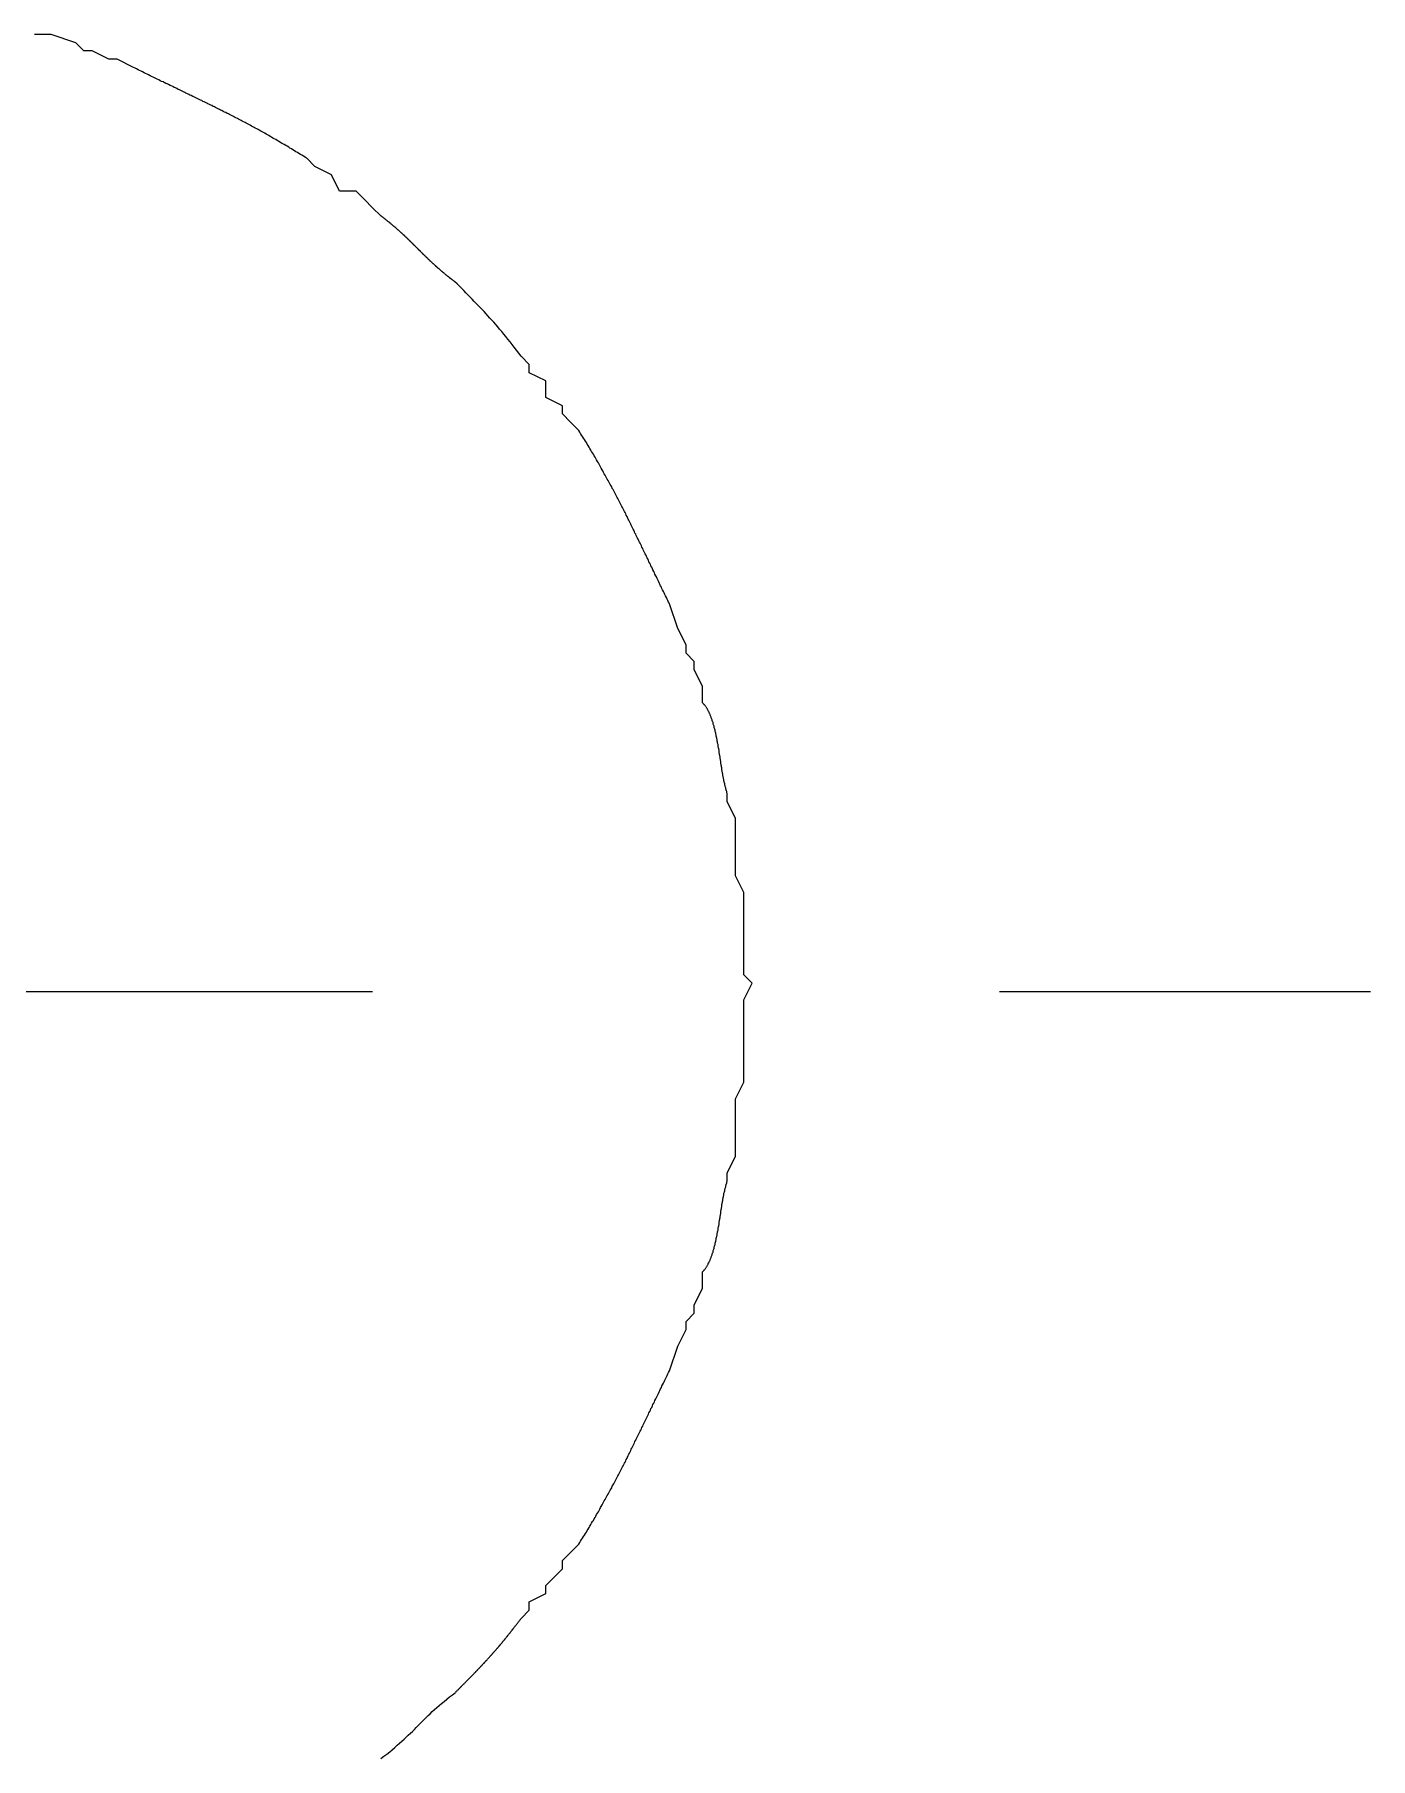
# Model space of a CAD drawing. Extents: x 36 to 568, y 6 to 800.
# Drawn here: x 247.77 to 253.13, y 577.08 to 583.99 of the extents above; entities that cross this region are included whole.
import ezdxf

# ---------------------------------------------------------------- set-up
doc = ezdxf.new("R2010")
doc.units = 0
doc.layers.get('0').update_dxf_attribs({"linetype": 'CONTINUOUS'})

msp = doc.modelspace()

# ---------------------------------------------------------------- linework, layer by layer
at = {"color": 7, "linetype": 'CONTINUOUS'}
for p, q in [((246.6427, 580.153), (249.1237, 580.153)), ((251.6378, 580.153), (253.1264, 580.153))]:
    msp.add_line(p, q, dxfattribs=at)
for points in [[(248.1644, 583.8579), (248.0983, 583.891), (248.0652, 583.891), (247.999, 583.924), (247.9659, 583.924), (247.9329, 583.9571), (247.8336, 583.9902), (247.7675, 583.9902)], [(249.1568, 583.2625), (249.1237, 583.2955), (249.0906, 583.3286), (249.0576, 583.3617), (248.9914, 583.3617), (248.9583, 583.4279), (248.8922, 583.4609), (248.8591, 583.494)], [(249.9507, 582.4024), (249.9176, 582.4355), (249.8846, 582.4685), (249.8846, 582.5016), (249.8184, 582.5347), (249.8184, 582.6009), (249.7522, 582.6339), (249.7522, 582.667), (249.7192, 582.7001)], [(250.4469, 581.3107), (250.4469, 581.3769), (250.4138, 581.4431), (250.4138, 581.4761), (250.3808, 581.5092), (250.3808, 581.5423), (250.3477, 581.6085), (250.3146, 581.7077)], [(250.5462, 579.3921), (250.5462, 579.4252), (250.5792, 579.4914), (250.5792, 579.5906), (250.5792, 579.6237), (250.5792, 579.7229), (250.6123, 579.7891), (250.6123, 580.1199), (250.6454, 580.186), (250.6123, 580.2191), (250.6123, 580.5499), (250.5792, 580.6161), (250.5792, 580.7153), (250.5792, 580.7484), (250.5792, 580.8476), (250.5462, 580.9138), (250.5462, 580.9469)], [(250.3146, 578.6313), (250.3477, 578.7305), (250.3808, 578.7967), (250.3808, 578.8298), (250.4138, 578.8628), (250.4138, 578.8959), (250.4469, 578.9621), (250.4469, 579.0282)], [(249.7192, 577.6389), (249.7522, 577.672), (249.7522, 577.7051), (249.8184, 577.7381), (249.8184, 577.7712), (249.8846, 577.8374), (249.8846, 577.8705), (249.9176, 577.9035), (249.9507, 577.9366)]]:
    msp.add_lwpolyline(points, dxfattribs=at)
at = {"color": 7}
for points in [[(248.859, 583.494, 0), (248.853, 583.498, 0), (248.847, 583.502, 0), (248.84, 583.506, 0), (248.834, 583.509, 0), (248.828, 583.513, 0), (248.822, 583.517, 0), (248.816, 583.52, 0), (248.81, 583.524, 0), (248.804, 583.528, 0), (248.798, 583.531, 0), (248.792, 583.535, 0), (248.787, 583.538, 0), (248.781, 583.542, 0), (248.775, 583.545, 0), (248.769, 583.549, 0), (248.763, 583.552, 0), (248.758, 583.555, 0), (248.752, 583.559, 0), (248.746, 583.562, 0), (248.741, 583.565, 0), (248.735, 583.569, 0), (248.729, 583.572, 0), (248.724, 583.575, 0), (248.718, 583.578, 0), (248.713, 583.581, 0), (248.707, 583.585, 0), (248.702, 583.588, 0), (248.696, 583.591, 0), (248.691, 583.594, 0), (248.686, 583.597, 0), (248.68, 583.6, 0), (248.675, 583.603, 0), (248.669, 583.606, 0), (248.664, 583.609, 0), (248.659, 583.612, 0), (248.653, 583.615, 0), (248.648, 583.617, 0), (248.643, 583.62, 0), (248.638, 583.623, 0), (248.632, 583.626, 0), (248.627, 583.629, 0), (248.622, 583.632, 0), (248.617, 583.634, 0), (248.612, 583.637, 0), (248.606, 583.64, 0), (248.601, 583.643, 0), (248.596, 583.645, 0), (248.591, 583.648, 0), (248.586, 583.651, 0), (248.581, 583.653, 0), (248.575, 583.656, 0), (248.57, 583.659, 0), (248.565, 583.661, 0), (248.56, 583.664, 0), (248.555, 583.666, 0), (248.55, 583.669, 0), (248.545, 583.672, 0), (248.54, 583.674, 0), (248.535, 583.677, 0), (248.53, 583.679, 0), (248.524, 583.682, 0), (248.519, 583.685, 0), (248.514, 583.687, 0), (248.509, 583.69, 0), (248.504, 583.692, 0), (248.499, 583.695, 0), (248.494, 583.697, 0), (248.489, 583.7, 0), (248.484, 583.702, 0), (248.479, 583.705, 0), (248.474, 583.707, 0), (248.469, 583.71, 0), (248.463, 583.712, 0), (248.458, 583.715, 0), (248.453, 583.717, 0), (248.448, 583.72, 0), (248.443, 583.722, 0), (248.438, 583.725, 0), (248.433, 583.727, 0), (248.428, 583.73, 0), (248.422, 583.732, 0), (248.417, 583.735, 0), (248.412, 583.737, 0), (248.407, 583.74, 0), (248.402, 583.742, 0), (248.396, 583.745, 0), (248.391, 583.747, 0), (248.386, 583.75, 0), (248.381, 583.752, 0), (248.375, 583.755, 0), (248.37, 583.758, 0), (248.365, 583.76, 0), (248.359, 583.763, 0), (248.354, 583.765, 0), (248.349, 583.768, 0), (248.343, 583.77, 0), (248.338, 583.773, 0), (248.333, 583.776, 0), (248.327, 583.778, 0), (248.322, 583.781, 0), (248.316, 583.784, 0), (248.311, 583.786, 0), (248.305, 583.789, 0), (248.3, 583.792, 0), (248.294, 583.794, 0), (248.288, 583.797, 0), (248.283, 583.8, 0), (248.277, 583.802, 0), (248.272, 583.805, 0), (248.266, 583.808, 0), (248.26, 583.811, 0), (248.254, 583.814, 0), (248.249, 583.816, 0), (248.243, 583.819, 0), (248.237, 583.822, 0), (248.231, 583.825, 0), (248.225, 583.828, 0), (248.219, 583.831, 0), (248.213, 583.834, 0), (248.207, 583.837, 0), (248.201, 583.84, 0), (248.195, 583.843, 0), (248.189, 583.846, 0), (248.183, 583.849, 0), (248.177, 583.852, 0), (248.171, 583.855, 0), (248.164, 583.858, 0)], [(249.719, 582.7, 0), (249.71, 582.712, 0), (249.701, 582.724, 0), (249.692, 582.736, 0), (249.683, 582.747, 0), (249.675, 582.758, 0), (249.666, 582.768, 0), (249.658, 582.779, 0), (249.65, 582.789, 0), (249.642, 582.799, 0), (249.633, 582.808, 0), (249.626, 582.818, 0), (249.618, 582.827, 0), (249.61, 582.836, 0), (249.602, 582.845, 0), (249.594, 582.853, 0), (249.586, 582.862, 0), (249.579, 582.87, 0), (249.571, 582.879, 0), (249.563, 582.887, 0), (249.555, 582.896, 0), (249.547, 582.904, 0), (249.539, 582.912, 0), (249.531, 582.92, 0), (249.523, 582.929, 0), (249.515, 582.937, 0), (249.506, 582.946, 0), (249.498, 582.954, 0), (249.489, 582.963, 0), (249.481, 582.972, 0), (249.472, 582.981, 0), (249.463, 582.99, 0), (249.454, 582.998, 0), (249.453, 582.999, 0), (249.451, 583.001, 0), (249.449, 583.002, 0), (249.447, 583.003, 0), (249.446, 583.005, 0), (249.444, 583.006, 0), (249.442, 583.007, 0), (249.44, 583.009, 0), (249.439, 583.01, 0), (249.437, 583.011, 0), (249.435, 583.012, 0), (249.434, 583.014, 0), (249.432, 583.015, 0), (249.431, 583.016, 0), (249.429, 583.018, 0), (249.427, 583.019, 0), (249.426, 583.02, 0), (249.424, 583.021, 0), (249.423, 583.023, 0), (249.421, 583.024, 0), (249.419, 583.025, 0), (249.418, 583.026, 0), (249.416, 583.028, 0), (249.415, 583.029, 0), (249.413, 583.03, 0), (249.412, 583.031, 0), (249.41, 583.033, 0), (249.409, 583.034, 0), (249.407, 583.035, 0), (249.406, 583.036, 0), (249.404, 583.038, 0), (249.403, 583.039, 0), (249.402, 583.04, 0), (249.4, 583.041, 0), (249.399, 583.042, 0), (249.397, 583.044, 0), (249.396, 583.045, 0), (249.394, 583.046, 0), (249.393, 583.047, 0), (249.392, 583.049, 0), (249.39, 583.05, 0), (249.389, 583.051, 0), (249.387, 583.052, 0), (249.386, 583.053, 0), (249.385, 583.055, 0), (249.383, 583.056, 0), (249.382, 583.057, 0), (249.381, 583.058, 0), (249.379, 583.059, 0), (249.378, 583.06, 0), (249.377, 583.062, 0), (249.376, 583.063, 0), (249.374, 583.064, 0), (249.373, 583.065, 0), (249.372, 583.066, 0), (249.37, 583.067, 0), (249.369, 583.069, 0), (249.368, 583.07, 0), (249.367, 583.071, 0), (249.365, 583.072, 0), (249.364, 583.073, 0), (249.363, 583.074, 0), (249.362, 583.076, 0), (249.36, 583.077, 0), (249.359, 583.078, 0), (249.358, 583.079, 0), (249.357, 583.08, 0), (249.355, 583.081, 0), (249.354, 583.082, 0), (249.353, 583.084, 0), (249.352, 583.085, 0), (249.351, 583.086, 0), (249.349, 583.087, 0), (249.348, 583.088, 0), (249.347, 583.089, 0), (249.346, 583.09, 0), (249.345, 583.092, 0), (249.344, 583.093, 0), (249.342, 583.094, 0), (249.341, 583.095, 0), (249.34, 583.096, 0), (249.339, 583.097, 0), (249.338, 583.098, 0), (249.337, 583.1, 0), (249.335, 583.101, 0), (249.334, 583.102, 0), (249.333, 583.103, 0), (249.332, 583.104, 0), (249.331, 583.105, 0), (249.33, 583.106, 0), (249.329, 583.107, 0), (249.327, 583.108, 0), (249.326, 583.11, 0), (249.325, 583.111, 0), (249.324, 583.112, 0), (249.323, 583.113, 0), (249.322, 583.114, 0), (249.321, 583.115, 0), (249.32, 583.116, 0), (249.318, 583.117, 0), (249.317, 583.119, 0), (249.316, 583.12, 0), (249.315, 583.121, 0), (249.314, 583.122, 0), (249.313, 583.123, 0), (249.312, 583.124, 0), (249.311, 583.125, 0), (249.309, 583.126, 0), (249.308, 583.127, 0), (249.307, 583.129, 0), (249.306, 583.13, 0), (249.305, 583.131, 0), (249.304, 583.132, 0), (249.303, 583.133, 0), (249.302, 583.134, 0), (249.301, 583.135, 0), (249.299, 583.136, 0), (249.298, 583.137, 0), (249.297, 583.139, 0), (249.296, 583.14, 0), (249.295, 583.141, 0), (249.294, 583.142, 0), (249.293, 583.143, 0), (249.292, 583.144, 0), (249.291, 583.145, 0), (249.289, 583.146, 0), (249.288, 583.147, 0), (249.287, 583.149, 0), (249.286, 583.15, 0), (249.285, 583.151, 0), (249.284, 583.152, 0), (249.283, 583.153, 0), (249.282, 583.154, 0), (249.28, 583.155, 0), (249.279, 583.156, 0), (249.278, 583.158, 0), (249.277, 583.159, 0), (249.276, 583.16, 0), (249.275, 583.161, 0), (249.273, 583.162, 0), (249.272, 583.163, 0), (249.271, 583.164, 0), (249.27, 583.165, 0), (249.269, 583.167, 0), (249.268, 583.168, 0), (249.266, 583.169, 0), (249.265, 583.17, 0), (249.264, 583.171, 0), (249.263, 583.172, 0), (249.262, 583.173, 0), (249.261, 583.174, 0), (249.259, 583.176, 0), (249.258, 583.177, 0), (249.257, 583.178, 0), (249.256, 583.179, 0), (249.255, 583.18, 0), (249.253, 583.181, 0), (249.252, 583.183, 0), (249.251, 583.184, 0), (249.25, 583.185, 0), (249.248, 583.186, 0), (249.247, 583.187, 0), (249.246, 583.188, 0), (249.245, 583.189, 0), (249.243, 583.191, 0), (249.242, 583.192, 0), (249.241, 583.193, 0), (249.24, 583.194, 0), (249.238, 583.195, 0), (249.237, 583.196, 0), (249.236, 583.198, 0), (249.234, 583.199, 0), (249.233, 583.2, 0), (249.232, 583.201, 0), (249.23, 583.202, 0), (249.229, 583.204, 0), (249.228, 583.205, 0), (249.226, 583.206, 0), (249.225, 583.207, 0), (249.224, 583.208, 0), (249.222, 583.209, 0), (249.221, 583.211, 0), (249.22, 583.212, 0), (249.218, 583.213, 0), (249.217, 583.214, 0), (249.215, 583.216, 0), (249.214, 583.217, 0), (249.213, 583.218, 0), (249.211, 583.219, 0), (249.21, 583.22, 0), (249.208, 583.222, 0), (249.207, 583.223, 0), (249.205, 583.224, 0), (249.204, 583.225, 0), (249.202, 583.227, 0), (249.201, 583.228, 0), (249.199, 583.229, 0), (249.198, 583.23, 0), (249.196, 583.231, 0), (249.195, 583.233, 0), (249.193, 583.234, 0), (249.192, 583.235, 0), (249.19, 583.237, 0), (249.189, 583.238, 0), (249.187, 583.239, 0), (249.185, 583.24, 0), (249.184, 583.242, 0), (249.182, 583.243, 0), (249.181, 583.244, 0), (249.179, 583.245, 0), (249.177, 583.247, 0), (249.176, 583.248, 0), (249.174, 583.249, 0), (249.172, 583.251, 0), (249.171, 583.252, 0), (249.169, 583.253, 0), (249.167, 583.255, 0), (249.166, 583.256, 0), (249.164, 583.257, 0), (249.162, 583.258, 0), (249.16, 583.26, 0), (249.159, 583.261, 0), (249.157, 583.262, 0)], [(250.315, 581.708, 0), (250.311, 581.714, 0), (250.308, 581.72, 0), (250.305, 581.726, 0), (250.302, 581.732, 0), (250.299, 581.739, 0), (250.296, 581.745, 0), (250.293, 581.751, 0), (250.29, 581.757, 0), (250.287, 581.763, 0), (250.284, 581.768, 0), (250.282, 581.774, 0), (250.279, 581.78, 0), (250.276, 581.786, 0), (250.273, 581.792, 0), (250.27, 581.798, 0), (250.267, 581.803, 0), (250.265, 581.809, 0), (250.262, 581.815, 0), (250.259, 581.82, 0), (250.256, 581.826, 0), (250.254, 581.832, 0), (250.251, 581.837, 0), (250.248, 581.843, 0), (250.246, 581.848, 0), (250.243, 581.854, 0), (250.24, 581.859, 0), (250.238, 581.865, 0), (250.235, 581.87, 0), (250.232, 581.876, 0), (250.23, 581.881, 0), (250.227, 581.887, 0), (250.225, 581.892, 0), (250.222, 581.897, 0), (250.219, 581.903, 0), (250.217, 581.908, 0), (250.214, 581.913, 0), (250.212, 581.919, 0), (250.209, 581.924, 0), (250.207, 581.929, 0), (250.204, 581.934, 0), (250.202, 581.94, 0), (250.199, 581.945, 0), (250.197, 581.95, 0), (250.194, 581.955, 0), (250.192, 581.96, 0), (250.189, 581.966, 0), (250.186, 581.971, 0), (250.184, 581.976, 0), (250.181, 581.981, 0), (250.179, 581.986, 0), (250.176, 581.991, 0), (250.174, 581.996, 0), (250.171, 582.002, 0), (250.169, 582.007, 0), (250.166, 582.012, 0), (250.164, 582.017, 0), (250.161, 582.022, 0), (250.159, 582.027, 0), (250.156, 582.032, 0), (250.154, 582.037, 0), (250.151, 582.042, 0), (250.149, 582.047, 0), (250.146, 582.053, 0), (250.144, 582.058, 0), (250.141, 582.063, 0), (250.139, 582.068, 0), (250.136, 582.073, 0), (250.134, 582.078, 0), (250.131, 582.083, 0), (250.128, 582.088, 0), (250.126, 582.093, 0), (250.123, 582.098, 0), (250.121, 582.103, 0), (250.118, 582.108, 0), (250.115, 582.114, 0), (250.113, 582.119, 0), (250.11, 582.124, 0), (250.107, 582.129, 0), (250.105, 582.134, 0), (250.102, 582.139, 0), (250.099, 582.144, 0), (250.097, 582.15, 0), (250.094, 582.155, 0), (250.091, 582.16, 0), (250.088, 582.165, 0), (250.085, 582.17, 0), (250.083, 582.176, 0), (250.08, 582.181, 0), (250.077, 582.186, 0), (250.074, 582.191, 0), (250.071, 582.197, 0), (250.068, 582.202, 0), (250.065, 582.207, 0), (250.062, 582.213, 0), (250.059, 582.218, 0), (250.057, 582.223, 0), (250.053, 582.229, 0), (250.05, 582.234, 0), (250.047, 582.24, 0), (250.044, 582.245, 0), (250.041, 582.251, 0), (250.038, 582.256, 0), (250.035, 582.262, 0), (250.032, 582.267, 0), (250.029, 582.273, 0), (250.025, 582.278, 0), (250.022, 582.284, 0), (250.019, 582.29, 0), (250.016, 582.295, 0), (250.012, 582.301, 0), (250.009, 582.307, 0), (250.005, 582.312, 0), (250.002, 582.318, 0), (249.999, 582.324, 0), (249.995, 582.33, 0), (249.992, 582.336, 0), (249.988, 582.342, 0), (249.984, 582.348, 0), (249.981, 582.354, 0), (249.977, 582.359, 0), (249.974, 582.366, 0), (249.97, 582.372, 0), (249.966, 582.378, 0), (249.962, 582.384, 0), (249.958, 582.39, 0), (249.955, 582.396, 0), (249.951, 582.402, 0)], [(250.546, 580.947, 0), (250.545, 580.949, 0), (250.545, 580.952, 0), (250.544, 580.954, 0), (250.543, 580.957, 0), (250.542, 580.959, 0), (250.542, 580.962, 0), (250.541, 580.964, 0), (250.54, 580.967, 0), (250.54, 580.969, 0), (250.539, 580.972, 0), (250.538, 580.975, 0), (250.538, 580.977, 0), (250.537, 580.98, 0), (250.536, 580.983, 0), (250.536, 580.986, 0), (250.535, 580.989, 0), (250.534, 580.992, 0), (250.534, 580.994, 0), (250.533, 580.997, 0), (250.533, 581, 0), (250.532, 581.003, 0), (250.531, 581.006, 0), (250.531, 581.009, 0), (250.53, 581.012, 0), (250.53, 581.015, 0), (250.529, 581.018, 0), (250.529, 581.021, 0), (250.528, 581.024, 0), (250.527, 581.028, 0), (250.527, 581.031, 0), (250.526, 581.034, 0), (250.526, 581.037, 0), (250.525, 581.04, 0), (250.525, 581.043, 0), (250.524, 581.047, 0), (250.524, 581.05, 0), (250.523, 581.053, 0), (250.523, 581.056, 0), (250.522, 581.06, 0), (250.522, 581.063, 0), (250.521, 581.066, 0), (250.521, 581.07, 0), (250.52, 581.073, 0), (250.52, 581.076, 0), (250.519, 581.079, 0), (250.519, 581.083, 0), (250.518, 581.086, 0), (250.517, 581.089, 0), (250.517, 581.093, 0), (250.516, 581.096, 0), (250.516, 581.099, 0), (250.515, 581.103, 0), (250.515, 581.106, 0), (250.514, 581.109, 0), (250.514, 581.113, 0), (250.513, 581.116, 0), (250.513, 581.12, 0), (250.512, 581.123, 0), (250.512, 581.126, 0), (250.511, 581.13, 0), (250.51, 581.133, 0), (250.51, 581.136, 0), (250.509, 581.14, 0), (250.509, 581.143, 0), (250.508, 581.146, 0), (250.507, 581.149, 0), (250.507, 581.153, 0), (250.506, 581.156, 0), (250.506, 581.159, 0), (250.505, 581.163, 0), (250.504, 581.166, 0), (250.504, 581.169, 0), (250.503, 581.172, 0), (250.502, 581.176, 0), (250.502, 581.179, 0), (250.501, 581.182, 0), (250.5, 581.185, 0), (250.5, 581.188, 0), (250.499, 581.192, 0), (250.498, 581.195, 0), (250.497, 581.198, 0), (250.497, 581.201, 0), (250.496, 581.204, 0), (250.495, 581.207, 0), (250.494, 581.21, 0), (250.494, 581.213, 0), (250.493, 581.216, 0), (250.492, 581.219, 0), (250.491, 581.222, 0), (250.49, 581.225, 0), (250.489, 581.228, 0), (250.489, 581.231, 0), (250.488, 581.234, 0), (250.487, 581.236, 0), (250.486, 581.239, 0), (250.485, 581.242, 0), (250.484, 581.245, 0), (250.483, 581.247, 0), (250.482, 581.25, 0), (250.481, 581.253, 0), (250.48, 581.255, 0), (250.479, 581.258, 0), (250.478, 581.261, 0), (250.477, 581.263, 0), (250.476, 581.266, 0), (250.475, 581.268, 0), (250.474, 581.271, 0), (250.473, 581.273, 0), (250.471, 581.275, 0), (250.47, 581.278, 0), (250.469, 581.28, 0), (250.468, 581.282, 0), (250.467, 581.284, 0), (250.465, 581.287, 0), (250.464, 581.289, 0), (250.463, 581.291, 0), (250.461, 581.293, 0), (250.46, 581.295, 0), (250.459, 581.297, 0), (250.457, 581.299, 0), (250.456, 581.301, 0), (250.454, 581.302, 0), (250.453, 581.304, 0), (250.451, 581.306, 0), (250.45, 581.308, 0), (250.448, 581.309, 0), (250.447, 581.311, 0)], [(250.447, 579.028, 0), (250.448, 579.03, 0), (250.45, 579.031, 0), (250.451, 579.033, 0), (250.453, 579.035, 0), (250.454, 579.037, 0), (250.456, 579.038, 0), (250.457, 579.04, 0), (250.459, 579.042, 0), (250.46, 579.044, 0), (250.461, 579.046, 0), (250.463, 579.048, 0), (250.464, 579.05, 0), (250.465, 579.052, 0), (250.467, 579.055, 0), (250.468, 579.057, 0), (250.469, 579.059, 0), (250.47, 579.061, 0), (250.471, 579.064, 0), (250.473, 579.066, 0), (250.474, 579.068, 0), (250.475, 579.071, 0), (250.476, 579.073, 0), (250.477, 579.076, 0), (250.478, 579.078, 0), (250.479, 579.081, 0), (250.48, 579.084, 0), (250.481, 579.086, 0), (250.482, 579.089, 0), (250.483, 579.092, 0), (250.484, 579.094, 0), (250.485, 579.097, 0), (250.486, 579.1, 0), (250.487, 579.103, 0), (250.488, 579.105, 0), (250.489, 579.108, 0), (250.489, 579.111, 0), (250.49, 579.114, 0), (250.491, 579.117, 0), (250.492, 579.12, 0), (250.493, 579.123, 0), (250.494, 579.126, 0), (250.494, 579.129, 0), (250.495, 579.132, 0), (250.496, 579.135, 0), (250.497, 579.138, 0), (250.497, 579.141, 0), (250.498, 579.144, 0), (250.499, 579.147, 0), (250.5, 579.151, 0), (250.5, 579.154, 0), (250.501, 579.157, 0), (250.502, 579.16, 0), (250.502, 579.163, 0), (250.503, 579.167, 0), (250.504, 579.17, 0), (250.504, 579.173, 0), (250.505, 579.176, 0), (250.506, 579.18, 0), (250.506, 579.183, 0), (250.507, 579.186, 0), (250.507, 579.189, 0), (250.508, 579.193, 0), (250.509, 579.196, 0), (250.509, 579.199, 0), (250.51, 579.203, 0), (250.51, 579.206, 0), (250.511, 579.209, 0), (250.512, 579.213, 0), (250.512, 579.216, 0), (250.513, 579.219, 0), (250.513, 579.223, 0), (250.514, 579.226, 0), (250.514, 579.23, 0), (250.515, 579.233, 0), (250.515, 579.236, 0), (250.516, 579.24, 0), (250.516, 579.243, 0), (250.517, 579.246, 0), (250.517, 579.25, 0), (250.518, 579.253, 0), (250.519, 579.256, 0), (250.519, 579.26, 0), (250.52, 579.263, 0), (250.52, 579.266, 0), (250.521, 579.269, 0), (250.521, 579.273, 0), (250.522, 579.276, 0), (250.522, 579.279, 0), (250.523, 579.283, 0), (250.523, 579.286, 0), (250.524, 579.289, 0), (250.524, 579.292, 0), (250.525, 579.296, 0), (250.525, 579.299, 0), (250.526, 579.302, 0), (250.526, 579.305, 0), (250.527, 579.308, 0), (250.527, 579.311, 0), (250.528, 579.314, 0), (250.529, 579.318, 0), (250.529, 579.321, 0), (250.53, 579.324, 0), (250.53, 579.327, 0), (250.531, 579.33, 0), (250.531, 579.333, 0), (250.532, 579.336, 0), (250.533, 579.339, 0), (250.533, 579.342, 0), (250.534, 579.345, 0), (250.534, 579.347, 0), (250.535, 579.35, 0), (250.536, 579.353, 0), (250.536, 579.356, 0), (250.537, 579.359, 0), (250.538, 579.362, 0), (250.538, 579.364, 0), (250.539, 579.367, 0), (250.54, 579.37, 0), (250.54, 579.372, 0), (250.541, 579.375, 0), (250.542, 579.377, 0), (250.542, 579.38, 0), (250.543, 579.382, 0), (250.544, 579.385, 0), (250.545, 579.387, 0), (250.545, 579.39, 0), (250.546, 579.392, 0)], [(249.951, 577.937, 0), (249.955, 577.943, 0), (249.958, 577.949, 0), (249.962, 577.955, 0), (249.966, 577.961, 0), (249.97, 577.967, 0), (249.974, 577.973, 0), (249.977, 577.979, 0), (249.981, 577.985, 0), (249.984, 577.991, 0), (249.988, 577.997, 0), (249.992, 578.003, 0), (249.995, 578.009, 0), (249.999, 578.015, 0), (250.002, 578.021, 0), (250.005, 578.027, 0), (250.009, 578.032, 0), (250.012, 578.038, 0), (250.016, 578.044, 0), (250.019, 578.049, 0), (250.022, 578.055, 0), (250.025, 578.061, 0), (250.029, 578.066, 0), (250.032, 578.072, 0), (250.035, 578.077, 0), (250.038, 578.083, 0), (250.041, 578.088, 0), (250.044, 578.094, 0), (250.047, 578.099, 0), (250.05, 578.105, 0), (250.053, 578.11, 0), (250.057, 578.116, 0), (250.059, 578.121, 0), (250.062, 578.126, 0), (250.065, 578.132, 0), (250.068, 578.137, 0), (250.071, 578.142, 0), (250.074, 578.148, 0), (250.077, 578.153, 0), (250.08, 578.158, 0), (250.083, 578.163, 0), (250.085, 578.169, 0), (250.088, 578.174, 0), (250.091, 578.179, 0), (250.094, 578.184, 0), (250.097, 578.189, 0), (250.099, 578.195, 0), (250.102, 578.2, 0), (250.105, 578.205, 0), (250.107, 578.21, 0), (250.11, 578.215, 0), (250.113, 578.22, 0), (250.115, 578.225, 0), (250.118, 578.231, 0), (250.121, 578.236, 0), (250.123, 578.241, 0), (250.126, 578.246, 0), (250.128, 578.251, 0), (250.131, 578.256, 0), (250.134, 578.261, 0), (250.136, 578.266, 0), (250.139, 578.271, 0), (250.141, 578.276, 0), (250.144, 578.281, 0), (250.146, 578.286, 0), (250.149, 578.292, 0), (250.151, 578.297, 0), (250.154, 578.302, 0), (250.156, 578.307, 0), (250.159, 578.312, 0), (250.161, 578.317, 0), (250.164, 578.322, 0), (250.166, 578.327, 0), (250.169, 578.332, 0), (250.171, 578.337, 0), (250.174, 578.343, 0), (250.176, 578.348, 0), (250.179, 578.353, 0), (250.181, 578.358, 0), (250.184, 578.363, 0), (250.186, 578.368, 0), (250.189, 578.373, 0), (250.192, 578.379, 0), (250.194, 578.384, 0), (250.197, 578.389, 0), (250.199, 578.394, 0), (250.202, 578.399, 0), (250.204, 578.405, 0), (250.207, 578.41, 0), (250.209, 578.415, 0), (250.212, 578.42, 0), (250.214, 578.426, 0), (250.217, 578.431, 0), (250.219, 578.436, 0), (250.222, 578.442, 0), (250.225, 578.447, 0), (250.227, 578.452, 0), (250.23, 578.458, 0), (250.232, 578.463, 0), (250.235, 578.469, 0), (250.238, 578.474, 0), (250.24, 578.48, 0), (250.243, 578.485, 0), (250.246, 578.491, 0), (250.248, 578.496, 0), (250.251, 578.502, 0), (250.254, 578.507, 0), (250.256, 578.513, 0), (250.259, 578.519, 0), (250.262, 578.524, 0), (250.265, 578.53, 0), (250.267, 578.536, 0), (250.27, 578.541, 0), (250.273, 578.547, 0), (250.276, 578.553, 0), (250.279, 578.559, 0), (250.282, 578.565, 0), (250.284, 578.571, 0), (250.287, 578.576, 0), (250.29, 578.582, 0), (250.293, 578.588, 0), (250.296, 578.594, 0), (250.299, 578.6, 0), (250.302, 578.607, 0), (250.305, 578.613, 0), (250.308, 578.619, 0), (250.311, 578.625, 0), (250.315, 578.631, 0)], [(249.157, 577.077, 0), (249.169, 577.086, 0), (249.181, 577.095, 0), (249.192, 577.104, 0), (249.202, 577.112, 0), (249.213, 577.121, 0), (249.222, 577.13, 0), (249.232, 577.138, 0), (249.241, 577.146, 0), (249.25, 577.154, 0), (249.258, 577.162, 0), (249.266, 577.17, 0), (249.275, 577.178, 0), (249.283, 577.186, 0), (249.291, 577.194, 0), (249.298, 577.202, 0), (249.306, 577.209, 0), (249.314, 577.217, 0), (249.322, 577.225, 0), (249.33, 577.233, 0), (249.338, 577.241, 0), (249.346, 577.249, 0), (249.354, 577.256, 0), (249.363, 577.265, 0), (249.372, 577.273, 0), (249.381, 577.281, 0), (249.39, 577.289, 0), (249.4, 577.298, 0), (249.41, 577.306, 0), (249.421, 577.315, 0), (249.432, 577.324, 0), (249.444, 577.333, 0), (249.455, 577.341, 0), (249.456, 577.343, 0), (249.457, 577.344, 0), (249.459, 577.345, 0), (249.46, 577.347, 0), (249.461, 577.348, 0), (249.463, 577.349, 0), (249.464, 577.351, 0), (249.465, 577.352, 0), (249.467, 577.353, 0), (249.468, 577.354, 0), (249.469, 577.356, 0), (249.47, 577.357, 0), (249.472, 577.358, 0), (249.473, 577.36, 0), (249.474, 577.361, 0), (249.476, 577.362, 0), (249.477, 577.363, 0), (249.478, 577.365, 0), (249.479, 577.366, 0), (249.481, 577.367, 0), (249.482, 577.369, 0), (249.483, 577.37, 0), (249.484, 577.371, 0), (249.486, 577.372, 0), (249.487, 577.374, 0), (249.488, 577.375, 0), (249.489, 577.376, 0), (249.491, 577.377, 0), (249.492, 577.379, 0), (249.493, 577.38, 0), (249.494, 577.381, 0), (249.496, 577.382, 0), (249.497, 577.384, 0), (249.498, 577.385, 0), (249.499, 577.386, 0), (249.5, 577.387, 0), (249.502, 577.388, 0), (249.503, 577.39, 0), (249.504, 577.391, 0), (249.505, 577.392, 0), (249.506, 577.393, 0), (249.508, 577.395, 0), (249.509, 577.396, 0), (249.51, 577.397, 0), (249.511, 577.398, 0), (249.512, 577.399, 0), (249.514, 577.401, 0), (249.515, 577.402, 0), (249.516, 577.403, 0), (249.517, 577.404, 0), (249.518, 577.405, 0), (249.52, 577.407, 0), (249.521, 577.408, 0), (249.522, 577.409, 0), (249.523, 577.41, 0), (249.524, 577.411, 0), (249.525, 577.413, 0), (249.527, 577.414, 0), (249.528, 577.415, 0), (249.529, 577.416, 0), (249.53, 577.417, 0), (249.531, 577.419, 0), (249.532, 577.42, 0), (249.533, 577.421, 0), (249.535, 577.422, 0), (249.536, 577.423, 0), (249.537, 577.424, 0), (249.538, 577.426, 0), (249.539, 577.427, 0), (249.54, 577.428, 0), (249.541, 577.429, 0), (249.543, 577.43, 0), (249.544, 577.432, 0), (249.545, 577.433, 0), (249.546, 577.434, 0), (249.547, 577.435, 0), (249.548, 577.436, 0), (249.549, 577.438, 0), (249.551, 577.439, 0), (249.552, 577.44, 0), (249.553, 577.441, 0), (249.554, 577.442, 0), (249.555, 577.443, 0), (249.556, 577.445, 0), (249.557, 577.446, 0), (249.558, 577.447, 0), (249.56, 577.448, 0), (249.561, 577.449, 0), (249.562, 577.451, 0), (249.563, 577.452, 0), (249.564, 577.453, 0), (249.565, 577.454, 0), (249.566, 577.455, 0), (249.567, 577.457, 0), (249.569, 577.458, 0), (249.57, 577.459, 0), (249.571, 577.46, 0), (249.572, 577.461, 0), (249.573, 577.463, 0), (249.574, 577.464, 0), (249.575, 577.465, 0), (249.576, 577.466, 0), (249.577, 577.467, 0), (249.579, 577.469, 0), (249.58, 577.47, 0), (249.581, 577.471, 0), (249.582, 577.472, 0), (249.583, 577.473, 0), (249.584, 577.475, 0), (249.585, 577.476, 0), (249.586, 577.477, 0), (249.587, 577.478, 0), (249.589, 577.48, 0), (249.59, 577.481, 0), (249.591, 577.482, 0), (249.592, 577.483, 0), (249.593, 577.484, 0), (249.594, 577.486, 0), (249.595, 577.487, 0), (249.596, 577.488, 0), (249.597, 577.489, 0), (249.599, 577.491, 0), (249.6, 577.492, 0), (249.601, 577.493, 0), (249.602, 577.494, 0), (249.603, 577.496, 0), (249.604, 577.497, 0), (249.605, 577.498, 0), (249.606, 577.499, 0), (249.608, 577.501, 0), (249.609, 577.502, 0), (249.61, 577.503, 0), (249.611, 577.505, 0), (249.612, 577.506, 0), (249.613, 577.507, 0), (249.614, 577.508, 0), (249.615, 577.51, 0), (249.616, 577.511, 0), (249.618, 577.512, 0), (249.619, 577.514, 0), (249.62, 577.515, 0), (249.621, 577.516, 0), (249.622, 577.518, 0), (249.623, 577.519, 0), (249.624, 577.52, 0), (249.626, 577.521, 0), (249.627, 577.523, 0), (249.628, 577.524, 0), (249.629, 577.525, 0), (249.63, 577.527, 0), (249.631, 577.528, 0), (249.632, 577.529, 0), (249.633, 577.531, 0), (249.635, 577.532, 0), (249.636, 577.534, 0), (249.637, 577.535, 0), (249.638, 577.536, 0), (249.639, 577.538, 0), (249.64, 577.539, 0), (249.642, 577.54, 0), (249.643, 577.542, 0), (249.644, 577.543, 0), (249.645, 577.545, 0), (249.646, 577.546, 0), (249.647, 577.547, 0), (249.648, 577.549, 0), (249.65, 577.55, 0), (249.651, 577.552, 0), (249.652, 577.553, 0), (249.653, 577.554, 0), (249.654, 577.556, 0), (249.656, 577.557, 0), (249.657, 577.559, 0), (249.658, 577.56, 0), (249.659, 577.562, 0), (249.66, 577.563, 0), (249.661, 577.565, 0), (249.663, 577.566, 0), (249.664, 577.568, 0), (249.665, 577.569, 0), (249.666, 577.571, 0), (249.667, 577.572, 0), (249.669, 577.574, 0), (249.67, 577.575, 0), (249.671, 577.577, 0), (249.672, 577.578, 0), (249.673, 577.58, 0), (249.675, 577.581, 0), (249.676, 577.583, 0), (249.677, 577.584, 0), (249.678, 577.586, 0), (249.68, 577.587, 0), (249.681, 577.589, 0), (249.682, 577.59, 0), (249.683, 577.592, 0), (249.684, 577.594, 0), (249.686, 577.595, 0), (249.687, 577.597, 0), (249.688, 577.598, 0), (249.689, 577.6, 0), (249.691, 577.602, 0), (249.692, 577.603, 0), (249.693, 577.605, 0), (249.694, 577.606, 0), (249.696, 577.608, 0), (249.697, 577.61, 0), (249.698, 577.611, 0), (249.7, 577.613, 0), (249.701, 577.615, 0), (249.702, 577.616, 0), (249.703, 577.618, 0), (249.705, 577.62, 0), (249.706, 577.621, 0), (249.707, 577.623, 0), (249.709, 577.625, 0), (249.71, 577.627, 0), (249.711, 577.628, 0), (249.713, 577.63, 0), (249.714, 577.632, 0), (249.715, 577.634, 0), (249.717, 577.635, 0), (249.718, 577.637, 0), (249.719, 577.639, 0)]]:
    msp.add_polyline3d(points, dxfattribs=at)

doc.saveas('drawing.dxf')
